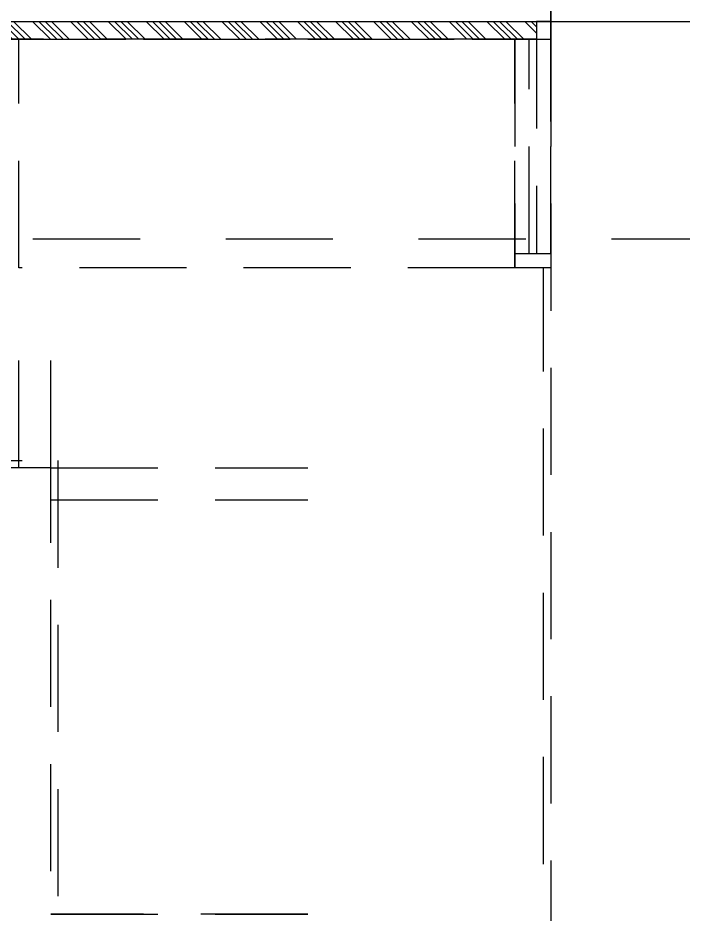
# Model space of a CAD drawing. Header units: millimetres. Extents: x 6886222 to 6919728, y 230959 to 276095.
# Drawn here: x 6908202 to 6909133, y 247119 to 248374 of the extents above; entities that cross this region are included whole.
import ezdxf
from ezdxf.xclip import XClip

# ---------------------------------------------------------------- set-up
doc = ezdxf.new("R2010")
doc.units = ezdxf.units.MM
doc.header["$LTSCALE"] = 100
doc.header["$XCLIPFRAME"] = 2
for name, pattern in [('C-301-C-TF_84C+74D+74C$0$CEN', [62, 60, -1, 0, -1]), ('ST-DASH', [2.7, 1.5, -1.2]), ('U-74D-EX$0$CEN', [62, 60, -1, 0, -1]), ('U-74D-EX$0$HID', [2.3, 1.5, -0.8]), ('Udw-301-L-TF$0$HID', [2.3, 1.5, -0.8])]:
    doc.linetypes.add(name, pattern=pattern)
for name, color, linetype in [('BP', 7, 'Continuous'), ('C-301-C-TF_84C+74D+74C$0$CEN', 1, 'C-301-C-TF_84C+74D+74C$0$CEN'), ('U-74D-EX$0$CEN', 1, 'U-74D-EX$0$CEN'), ('U-74D-EX$0$FUR_미설치가구', 8, 'U-74D-EX$0$HID'), ('Udw-301-L-TF$0$FUR_미설치가구', 8, 'Udw-301-L-TF$0$HID'), ('결로방지', 4, 'ST-DASH')]:
    doc.layers.add(name, color=color, linetype=linetype)
doc.layers.add('U-74D-EX$0$MC', color=152, linetype='Continuous', plot=False)
pattern_1 = [(225, (-282581.99, -505929.99), (26.5165043, -26.5165043), []), (225, (-282590.83, -505929.99), (26.5165043, -26.5165043), []), (225, (-282599.67, -505929.99), (26.5165043, -26.5165043), []), (225, (-282608.508, -505929.99), (26.5165043, -26.5165043), [])]

# ---------------------------------------------------------------- blocks, each defined once
blk = doc.blocks.new('Udw-301-L-TF$0$74D_주방가구_1')
at = {"layer": 'Udw-301-L-TF$0$FUR_미설치가구', "linetype": 'Udw-301-L-TF$0$HID'}
h = blk.add_hatch(dxfattribs=at)
h.set_pattern_fill('ANSI34', color=256, scale=50, angle=180)
h.set_pattern_definition(pattern_1)
h.paths.add_polyline_path([(-3000, -745), (-2975, -745), (-2975, -25), (-25, -25), (-25, -2480), (0, -2480), (0, 0), (-3000, 0)])
for points in [[(-25, -2480), (-25, -25), (-2975, -25), (-2975, -745), (-3000, -745), (-3000, 0), (0, 0), (0, -2480)], [(-2975, -700), (-2975, -25), (-25, -25), (-25, -2500), (-1880, -2500), (-1880, -1800), (-625, -1800), (-625, -700)]]:
    blk.add_lwpolyline(points, close=True, dxfattribs=at)
blk = doc.blocks.new('Udw-301-L-TF', base_point=(-290, 0))
at = {"rotation": 90}
blk.add_blockref('Udw-301-L-TF$0$74D_주방가구_1', (-10, -200), dxfattribs=at)
blk = doc.blocks.new('U-74D-EX$0$74D_주방가구_1')
at = {"layer": 'U-74D-EX$0$FUR_미설치가구', "linetype": 'U-74D-EX$0$HID'}
h = blk.add_hatch(dxfattribs=at)
h.set_pattern_fill('ANSI34', color=256, scale=50, angle=180)
h.set_pattern_definition(pattern_1)
h.paths.add_polyline_path([(-3000, -745), (-2975, -745), (-2975, -25), (-25, -25), (-25, -2480), (0, -2480), (0, 0), (-3000, 0)])
for p, q in [((-625, -1755, 0), (-415, -1755, 0)), ((-625, -1755, 0), (-425, -1755, 0)), ((-1250, -2159.9, 0), (-1250, -1799.9, 0)), ((-1250, -2159.9, 0), (-1250, -1799.9, 0)), ((-1250, -1800, 0), (-1250, -2160, 0)), ((-670, -1800, 0), (-670, -2160, 0)), ((-625, -1800, 0), (-415, -1800, 0)), ((-625, -1800, 0), (-625, -2160, 0)), ((-345, -2450), (-25, -2450, 0)), ((-325, -2470, 0), (-25, -2470, 0))]:
    blk.add_line(p, q, dxfattribs=at)
for points in [[(-25, -2480), (-25, -25), (-2975, -25), (-2975, -745), (-3000, -745), (-3000, 0), (0, 0), (0, -2480)], [(-2975, -700), (-2975, -25), (-25, -25), (-25, -2500), (-1880, -2500), (-1880, -1800), (-625, -1800), (-625, -700)], [(-25, -1755), (-25, -2450), (-345, -2450), (-345, -1755)], [(-345, -2450), (-325, -2450), (-325, -2500), (-345, -2500)]]:
    blk.add_lwpolyline(points, close=True, dxfattribs=at)
for points in [[(-2975, -690), (-615, -690), (-615, -1810), (-1870, -1810), (-1870, -2490), (-345, -2490)], [(-325, -2500), (0, -2500), (0, -2480), (-325, -2480), (-325, -2500)]]:
    blk.add_lwpolyline(points, dxfattribs=at)
blk = doc.blocks.new('U-74D-EX')
at = {"layer": 'U-74D-EX$0$CEN'}
blk.add_line((-340, -2635), (2810, -2635), dxfattribs=at)
at = {"layer": 'U-74D-EX$0$MC'}
blk.add_line((-200, 200), (-200, -4615), dxfattribs=at)
blk.add_blockref('U-74D-EX$0$74D_주방가구_1', (-200, -135))
blk = doc.blocks.new('C-301-C-TF_84C+74D+74C', base_point=(0, 0))
at = {"layer": 'C-301-C-TF_84C+74D+74C$0$CEN'}
blk.add_line((-2990, -3375), (-2990, -6415), dxfattribs=at)

msp = doc.modelspace()

# ---------------------------------------------------------------- block references
at = {"layer": 'BP'}
ref = msp.add_blockref('Udw-301-L-TF', (6906168.1, 248569.4), dxfattribs=at)
XClip(ref).set_block_clipping_path([(310.0000000028, -7769.8021301793), (-889.9999999972, -7770.1978698203), (-889.9999999972, 325.0000000014), (310.0000000028, 325.0000000014)])

# ---------------------------------------------------------------- next in the draw order: block references
ref = msp.add_blockref('U-74D-EX', (6906313.1, 248569.4), dxfattribs=dict(at, rotation=90))
XClip(ref).set_block_clipping_path([(6114.9999999985, -1385.0000000037), (6114.9999999983, -10114.9999999935), (-9310.0000000001, -10114.9999999935), (-9310.0000000001, -455.0000000037), (324.9999999999, -455.0000000037), (325.0000000001, -1385.0000000037)])

# ---------------------------------------------------------------- next in the draw order: linework, layer by layer
at = {"layer": '결로방지'}
msp.add_lwpolyline([(6913778.1, 244559.4), (6913778.1, 244894.4), (6915228.1, 244894.4), (6915228.1, 254244.4), (6912443.1, 254244.4), (6912443.1, 252559.4), (6908203.1, 252559.4), (6908203.1, 251459.4), (6909453.1, 251459.4), (6909453.1, 248064.4), (6906438.1, 248064.4)], dxfattribs=at)

# ---------------------------------------------------------------- next in the draw order: block references
at = {"layer": 'BP'}
msp.add_blockref('C-301-C-TF_84C+74D+74C', (6911938.1, 254684.4), dxfattribs=at)

doc.saveas('drawing.dxf')
